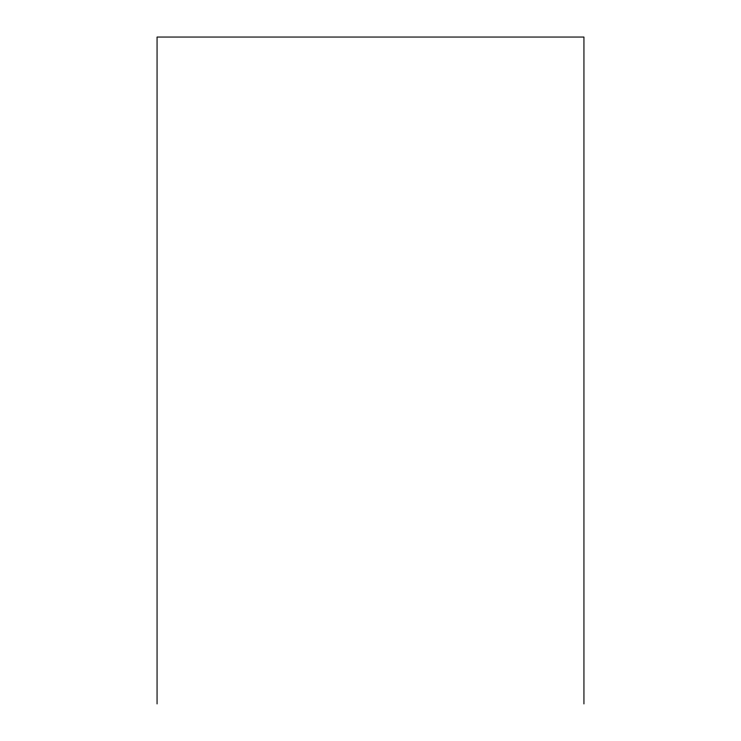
<?xml version="1.0" encoding="UTF-8"?>
<svg xmlns="http://www.w3.org/2000/svg" width="741" height="741" viewBox="0 0 741 741"><rect width="100%" height="100%" fill="white"/><g stroke="black" fill="none" stroke-linecap="round" stroke-linejoin="round"><path stroke-width="1.11" d="M583.936 703.95L583.936 37.05L157.064 37.05L157.064 703.95"/></g></svg>
